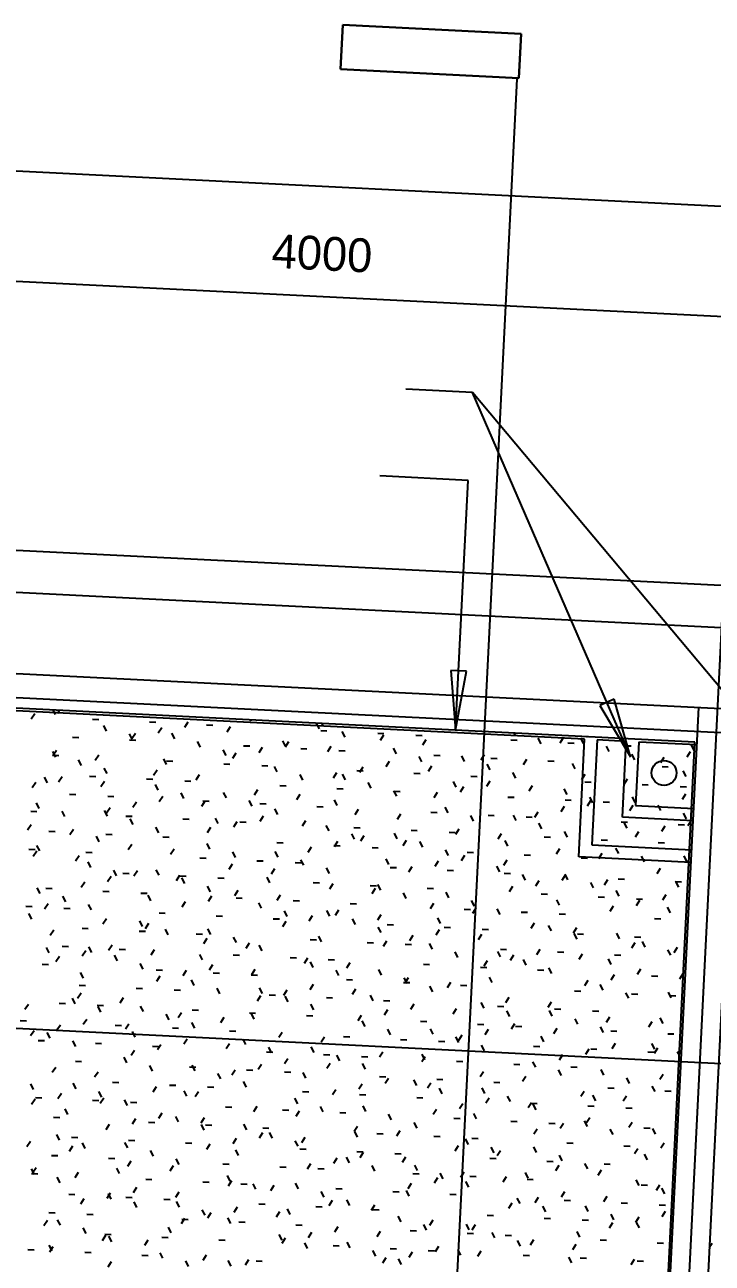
# Model space of a CAD drawing. Extents: x 549999 to 550212, y 1838161 to 1838467.
# Drawn here: x 550127.87 to 550131.17, y 1838357.28 to 1838363.23 of the extents above; entities that cross this region are included whole.
import ezdxf

# ---------------------------------------------------------------- set-up
doc = ezdxf.new("R2010")
doc.units = 0
for name, color, linetype in [('Level 15', 7, 'Continuous'), ('Level 17', 7, 'Continuous'), ('Level 18', 7, 'Continuous'), ('Level 20', 7, 'Continuous'), ('Level 22', 7, 'Continuous'), ('Level 28', 7, 'Continuous'), ('Level 36', 7, 'Continuous'), ('Level 39', 7, 'Continuous'), ('Level 4', 7, 'Continuous'), ('Level 8', 7, 'Continuous')]:
    doc.layers.add(name, color=color, linetype=linetype)

# ---------------------------------------------------------------- blocks, each defined once
blk = doc.blocks.new('FLOO10')
at = {"layer": 'Level 8'}
for p, q in [((1048.51, 1267.1), (-1101.49, 1267.1)), ((-1081.49, 1247.1), (1028.51, 1247.1))]:
    blk.add_line(p, q, dxfattribs=at)
blk = doc.blocks.new('SECTI1')
at = {"layer": 'Level 17'}
for p, q in [((-0.2381, 0), (-0.2381, 0.9525)), ((-0.2381, 0.9525), (0, 0.9525)), ((0, 0.9525), (-0.2381, 0.9525)), ((-0.2381, 0.9525), (-0.2381, 0)), ((0, 0.9525), (0, 0)), ((0, 0), (0, 0.9525)), ((0, 0), (-0.2381, 0)), ((-0.2381, 0), (0, 0))]:
    blk.add_line(p, q, dxfattribs=at)

msp = doc.modelspace()

# ---------------------------------------------------------------- linework, layer by layer
at = {"layer": 'Level 15'}
for p, q in [((550127.9151, 1838359.9162), (550127.8987, 1838359.8909)), ((550128.0141, 1838359.913), (550128.0033, 1838359.9342)), ((550128.0346, 1838359.9326), (550128.0252, 1838359.9181)), ((550128.1925, 1838359.8915), (550128.2226, 1838359.89)), ((550128.955, 1838359.8816), (550128.9524, 1838359.8867)), ((550128.2603, 1838359.8337), (550128.2465, 1838359.8606)), ((550128.4664, 1838359.8778), (550128.4966, 1838359.8763)), ((550128.5248, 1838359.849), (550128.5084, 1838359.8236)), ((550128.6512, 1838359.8762), (550128.6349, 1838359.8508)), ((550128.7404, 1838359.8641), (550128.7706, 1838359.8626)), ((550128.8545, 1838359.8537), (550128.8381, 1838359.8284)), ((550129.2826, 1838359.8439), (550129.2688, 1838359.8708)), ((550129.2884, 1838359.8367), (550129.3185, 1838359.8352)), ((550129.3, 1838359.8694), (550129.2942, 1838359.8603)), ((550129.4057, 1838359.8043), (550129.3919, 1838359.8311)), ((550129.6915, 1838359.848), (550129.6906, 1838359.8498)), ((550130.2235, 1838359.8125), (550130.2178, 1838359.8235)), ((550128.0966, 1838359.8047), (550128.1267, 1838359.8032)), ((550128.3834, 1838359.7941), (550128.3696, 1838359.8209)), ((550128.3706, 1838359.791), (550128.4007, 1838359.7895)), ((550128.3984, 1838359.8218), (550128.382, 1838359.7964)), ((550128.5878, 1838359.7961), (550128.5741, 1838359.823)), ((550128.7109, 1838359.7564), (550128.6972, 1838359.7833)), ((550129.1198, 1838359.7605), (550129.1061, 1838359.7874)), ((550129.1345, 1838359.7817), (550129.1181, 1838359.7563)), ((550129.5624, 1838359.823), (550129.5925, 1838359.8215)), ((550129.5906, 1838359.8136), (550129.5742, 1838359.7883)), ((550129.745, 1838359.8138), (550129.7751, 1838359.8123)), ((550129.7938, 1838359.7912), (550129.7774, 1838359.7659)), ((550130.2016, 1838359.791), (550130.2318, 1838359.7895)), ((550130.3466, 1838359.7728), (550130.3328, 1838359.7996)), ((550130.4531, 1838359.8007), (550130.4368, 1838359.7754)), ((550130.4756, 1838359.7773), (550130.5058, 1838359.7758)), ((550130.551, 1838359.7748), (550130.5373, 1838359.8017)), ((550130.5655, 1838359.8061), (550130.5632, 1838359.8026)), ((550131.083, 1838359.7393), (550131.0693, 1838359.7661)), ((550128.0007, 1838359.7179), (550128.0308, 1838359.7164)), ((550128.0162, 1838359.7086), (550128.0024, 1838359.7354)), ((550128.0191, 1838359.7402), (550128.0027, 1838359.7149)), ((550128.2223, 1838359.7178), (550128.206, 1838359.6924)), ((550128.834, 1838359.7168), (550128.8202, 1838359.7436)), ((550128.8817, 1838359.7273), (550128.8653, 1838359.702)), ((550128.9185, 1838359.7636), (550128.9486, 1838359.7621)), ((550129.0081, 1838359.7545), (550128.9917, 1838359.7291)), ((550129.1925, 1838359.7499), (550129.2226, 1838359.7484)), ((550129.3377, 1838359.7593), (550129.3214, 1838359.7339)), ((550129.3751, 1838359.7408), (550129.4053, 1838359.7393)), ((550129.6518, 1838359.725), (550129.6381, 1838359.7518)), ((550129.7749, 1838359.6853), (550129.7611, 1838359.7121)), ((550129.8318, 1838359.718), (550129.8619, 1838359.7164)), ((550129.9794, 1838359.6873), (550129.9656, 1838359.7142)), ((550130.0739, 1838359.7192), (550130.0575, 1838359.6938)), ((550130.6741, 1838359.7352), (550130.6603, 1838359.762)), ((550130.7496, 1838359.7636), (550130.7797, 1838359.7621)), ((550130.7972, 1838359.6955), (550130.7834, 1838359.7224)), ((550130.9364, 1838359.7063), (550130.92, 1838359.6809)), ((550131.0628, 1838359.7335), (550131.0465, 1838359.7081)), ((550128.1393, 1838359.6689), (550128.1255, 1838359.6958)), ((550128.2623, 1838359.6293), (550128.2486, 1838359.6561)), ((550128.5024, 1838359.6457), (550128.486, 1838359.6204)), ((550128.5482, 1838359.673), (550128.5344, 1838359.6999)), ((550128.5486, 1838359.6905), (550128.5788, 1838359.689)), ((550128.8226, 1838359.6768), (550128.8528, 1838359.6753)), ((550129.0053, 1838359.6677), (550129.0354, 1838359.6662)), ((550129.0802, 1838359.6374), (550129.0664, 1838359.6643)), ((550129.4914, 1838359.66), (550129.475, 1838359.6347)), ((550129.6178, 1838359.6872), (550129.6014, 1838359.6619)), ((550129.821, 1838359.6648), (550129.8046, 1838359.6394)), ((550130.1024, 1838359.6477), (550130.0887, 1838359.6745)), ((550130.1057, 1838359.7043), (550130.1359, 1838359.7027)), ((550130.2771, 1838359.6967), (550130.2607, 1838359.6714)), ((550130.3797, 1838359.6906), (550130.4099, 1838359.6891)), ((550130.5114, 1838359.6518), (550130.4976, 1838359.6786)), ((550130.9277, 1838359.6632), (550130.9578, 1838359.6617)), ((550127.9199, 1838359.5866), (550127.9035, 1838359.5612)), ((550127.9765, 1838359.5855), (550127.9628, 1838359.6124)), ((550128.0463, 1838359.6138), (550128.0299, 1838359.5884)), ((550128.1788, 1838359.6175), (550128.2089, 1838359.616)), ((550128.2495, 1838359.5913), (550128.2332, 1838359.566)), ((550128.4527, 1838359.6038), (550128.4829, 1838359.6023)), ((550128.6354, 1838359.5947), (550128.6655, 1838359.5931)), ((550128.7056, 1838359.6233), (550128.6892, 1838359.598)), ((550129.2032, 1838359.5978), (550129.1895, 1838359.6246)), ((550129.3649, 1838359.6328), (550129.3486, 1838359.6075)), ((550129.4077, 1838359.5998), (550129.3939, 1838359.6267)), ((550129.4619, 1838359.6449), (550129.492, 1838359.6434)), ((550129.5308, 1838359.5602), (550129.517, 1838359.587)), ((550129.7359, 1838359.6312), (550129.766, 1838359.6297)), ((550129.9397, 1838359.5642), (550129.9259, 1838359.5911)), ((550130.0099, 1838359.6175), (550130.04, 1838359.616)), ((550130.1011, 1838359.5927), (550130.0847, 1838359.5674)), ((550130.2255, 1838359.608), (550130.2118, 1838359.6349)), ((550130.5571, 1838359.6247), (550130.5408, 1838359.5994)), ((550130.5578, 1838359.5901), (550130.5879, 1838359.5886)), ((550130.7604, 1838359.6023), (550130.744, 1838359.5769)), ((550131.0434, 1838359.6162), (550131.0296, 1838359.643)), ((550128.0829, 1838359.5307), (550128.113, 1838359.5292)), ((550128.5085, 1838359.5499), (550128.4947, 1838359.5768)), ((550128.6316, 1838359.5103), (550128.6178, 1838359.5371)), ((550128.836, 1838359.5123), (550128.8223, 1838359.5392)), ((550128.9857, 1838359.5513), (550128.9693, 1838359.5259)), ((550129.092, 1838359.5718), (550129.1222, 1838359.5703)), ((550129.1889, 1838359.5288), (550129.1725, 1838359.5035)), ((550129.366, 1838359.5581), (550129.3961, 1838359.5566)), ((550129.64, 1838359.5444), (550129.6701, 1838359.5429)), ((550129.6539, 1838359.5205), (550129.6401, 1838359.5473)), ((550129.8482, 1838359.5384), (550129.8318, 1838359.513)), ((550129.9746, 1838359.5656), (550129.9583, 1838359.5402)), ((550130.3043, 1838359.5703), (550130.2879, 1838359.545)), ((550130.4717, 1838359.5287), (550130.4579, 1838359.5555)), ((550130.8318, 1838359.5764), (550130.8619, 1838359.5749)), ((550131.0144, 1838359.5673), (550131.0446, 1838359.5658)), ((550131.0404, 1838359.5302), (550131.024, 1838359.5049)), ((550127.9368, 1838359.4624), (550127.9231, 1838359.4893)), ((550128.2655, 1838359.5216), (550128.2957, 1838359.5201)), ((550128.4031, 1838359.4921), (550128.3868, 1838359.4668)), ((550128.5296, 1838359.5193), (550128.5132, 1838359.494)), ((550128.7328, 1838359.4969), (550128.7164, 1838359.4715)), ((550128.7222, 1838359.4988), (550128.7523, 1838359.4973)), ((550128.9591, 1838359.4727), (550128.9454, 1838359.4995)), ((550128.9961, 1838359.4851), (550129.0263, 1838359.4836)), ((550129.2701, 1838359.4714), (550129.3003, 1838359.4699)), ((550129.368, 1838359.4767), (550129.3543, 1838359.5036)), ((550129.9, 1838359.4412), (550129.8863, 1838359.468)), ((550130.1879, 1838359.517), (550130.2181, 1838359.5155)), ((550130.4579, 1838359.4711), (550130.4415, 1838359.4457)), ((550130.4619, 1838359.5033), (550130.4921, 1838359.5018)), ((550130.5843, 1838359.4983), (550130.568, 1838359.4729)), ((550130.5948, 1838359.489), (550130.581, 1838359.5159)), ((550130.6446, 1838359.4942), (550130.6747, 1838359.4927)), ((550130.7876, 1838359.4758), (550130.7712, 1838359.4505)), ((550130.7992, 1838359.4911), (550130.7855, 1838359.5179)), ((550130.9223, 1838359.4514), (550130.9085, 1838359.4782)), ((550127.8957, 1838359.4485), (550127.9258, 1838359.447)), ((550128.0599, 1838359.4228), (550128.0462, 1838359.4496)), ((550128.2644, 1838359.4248), (550128.2506, 1838359.4517)), ((550128.2767, 1838359.4649), (550128.2604, 1838359.4396)), ((550128.3523, 1838359.4257), (550128.3824, 1838359.4242)), ((550128.3875, 1838359.3851), (550128.3737, 1838359.412)), ((550128.6263, 1838359.412), (550128.6564, 1838359.4105)), ((550128.7964, 1838359.3892), (550128.7826, 1838359.4161)), ((550129.0128, 1838359.4248), (550128.9965, 1838359.3995)), ((550129.0822, 1838359.433), (550129.0684, 1838359.4598)), ((550129.4689, 1838359.4568), (550129.4526, 1838359.4314)), ((550129.6722, 1838359.4344), (550129.6558, 1838359.409)), ((550129.8181, 1838359.444), (550129.8482, 1838359.4425)), ((550130.0231, 1838359.4015), (550130.0094, 1838359.4284)), ((550130.092, 1838359.4303), (550130.1222, 1838359.4288)), ((550130.2276, 1838359.4035), (550130.2138, 1838359.4304)), ((550130.2747, 1838359.4211), (550130.3048, 1838359.4196)), ((550130.3315, 1838359.4439), (550130.3151, 1838359.4185)), ((550131.0454, 1838359.4117), (550131.0316, 1838359.4386)), ((550127.8975, 1838359.3833), (550127.8811, 1838359.358)), ((550127.9824, 1838359.3526), (550128.0126, 1838359.3511)), ((550128.1007, 1838359.3609), (550128.0843, 1838359.3356)), ((550128.5106, 1838359.3455), (550128.4968, 1838359.3723)), ((550128.76, 1838359.3705), (550128.7436, 1838359.3451)), ((550128.8864, 1838359.3976), (550128.87, 1838359.3723)), ((550128.9002, 1838359.3983), (550128.9304, 1838359.3968)), ((550129.2161, 1838359.4024), (550129.1997, 1838359.3771)), ((550129.3284, 1838359.3537), (550129.3146, 1838359.3805)), ((550129.4482, 1838359.3709), (550129.4783, 1838359.3694)), ((550129.7222, 1838359.3572), (550129.7523, 1838359.3557)), ((550129.9048, 1838359.3481), (550129.935, 1838359.3466)), ((550129.9522, 1838359.3623), (550129.9358, 1838359.337)), ((550130.3507, 1838359.3639), (550130.3369, 1838359.3907)), ((550130.4737, 1838359.3242), (550130.46, 1838359.3511)), ((550130.7313, 1838359.3983), (550130.7615, 1838359.3968)), ((550130.7596, 1838359.368), (550130.7458, 1838359.3948)), ((550130.8147, 1838359.3494), (550130.7984, 1838359.3241)), ((550130.9412, 1838359.3766), (550130.9248, 1838359.3513)), ((550131.0053, 1838359.3846), (550131.0354, 1838359.3831)), ((550131.0672, 1838359.4033), (550131.0512, 1838359.3785)), ((550128.2247, 1838359.3017), (550128.211, 1838359.3286)), ((550128.2564, 1838359.3389), (550128.2865, 1838359.3374)), ((550128.3807, 1838359.2889), (550128.3644, 1838359.2635)), ((550128.5304, 1838359.3252), (550128.5605, 1838359.3237)), ((550128.7567, 1838359.2662), (550128.743, 1838359.293)), ((550129.0783, 1838359.2978), (550129.1085, 1838359.2963)), ((550129.3697, 1838359.3032), (550129.3533, 1838359.2778)), ((550129.4515, 1838359.314), (550129.4377, 1838359.3408)), ((550129.4961, 1838359.3304), (550129.4797, 1838359.305)), ((550129.6559, 1838359.316), (550129.6422, 1838359.3429)), ((550129.6994, 1838359.3079), (550129.683, 1838359.2826)), ((550129.779, 1838359.2764), (550129.7652, 1838359.3032)), ((550130.1554, 1838359.3399), (550130.1391, 1838359.3145)), ((550130.1879, 1838359.2805), (550130.1741, 1838359.3073)), ((550130.3615, 1838359.3253), (550130.3916, 1838359.3237)), ((550130.6354, 1838359.3116), (550130.6656, 1838359.3101)), ((550130.9094, 1838359.2979), (550130.9396, 1838359.2964)), ((550127.8865, 1838359.2659), (550127.9167, 1838359.2644)), ((550127.9246, 1838359.2569), (550127.9083, 1838359.2316)), ((550127.9389, 1838359.258), (550127.9251, 1838359.2848)), ((550128.1279, 1838359.2345), (550128.1115, 1838359.2092)), ((550128.1605, 1838359.2522), (550128.1906, 1838359.2507)), ((550128.584, 1838359.2665), (550128.5676, 1838359.2411)), ((550128.8798, 1838359.2265), (550128.866, 1838359.2533)), ((550129.0843, 1838359.2285), (550129.0705, 1838359.2554)), ((550129.2433, 1838359.276), (550129.2269, 1838359.2506)), ((550129.3523, 1838359.2842), (550129.3824, 1838359.2826)), ((550129.535, 1838359.275), (550129.5651, 1838359.2735)), ((550129.9021, 1838359.2367), (550129.8883, 1838359.2636)), ((550129.9794, 1838359.2359), (550129.963, 1838359.2105)), ((550129.9916, 1838359.2522), (550130.0217, 1838359.2507)), ((550130.2656, 1838359.2385), (550130.2957, 1838359.237)), ((550130.4355, 1838359.2679), (550130.4191, 1838359.2425)), ((550130.6387, 1838359.2454), (550130.6223, 1838359.2201)), ((550130.7199, 1838359.2449), (550130.7061, 1838359.2717)), ((550130.843, 1838359.2052), (550130.8292, 1838359.2321)), ((550131.0474, 1838359.2073), (550131.0337, 1838359.2341)), ((550128.1851, 1838359.1786), (550128.1713, 1838359.2055)), ((550128.7085, 1838359.2248), (550128.7386, 1838359.2233)), ((550128.864, 1838359.1944), (550128.8476, 1838359.1691)), ((550128.9824, 1838359.2111), (550129.0126, 1838359.2096)), ((550129.0672, 1838359.172), (550129.0509, 1838359.1466)), ((550129.1651, 1838359.202), (550129.1952, 1838359.2004)), ((550129.2073, 1838359.1889), (550129.1936, 1838359.2157)), ((550129.3304, 1838359.1492), (550129.3167, 1838359.1761)), ((550129.6162, 1838359.193), (550129.6025, 1838359.2198)), ((550129.6217, 1838359.1791), (550129.6519, 1838359.1776)), ((550129.7265, 1838359.1815), (550129.7102, 1838359.1562)), ((550129.853, 1838359.2087), (550129.8366, 1838359.1834)), ((550130.1482, 1838359.1574), (550130.1345, 1838359.1842)), ((550130.1826, 1838359.2135), (550130.1663, 1838359.1881)), ((550130.5395, 1838359.2248), (550130.5697, 1838359.2233)), ((550130.9187, 1838359.1734), (550130.9024, 1838359.148)), ((550128.2815, 1838359.1353), (550128.2651, 1838359.1099)), ((550128.3081, 1838359.139), (550128.2944, 1838359.1658)), ((550128.3386, 1838359.1517), (550128.3687, 1838359.1502)), ((550128.4079, 1838359.1625), (550128.3915, 1838359.1371)), ((550128.5126, 1838359.141), (550128.4988, 1838359.1679)), ((550128.6111, 1838359.14), (550128.5948, 1838359.1147)), ((550128.6126, 1838359.138), (550128.6427, 1838359.1365)), ((550128.6357, 1838359.1014), (550128.6219, 1838359.1282)), ((550128.7952, 1838359.1289), (550128.8254, 1838359.1274)), ((550129.0446, 1838359.1054), (550129.0308, 1838359.1323)), ((550129.8957, 1838359.1654), (550129.9258, 1838359.1639)), ((550130.1697, 1838359.1517), (550130.1998, 1838359.1502)), ((550130.2713, 1838359.1177), (550130.2576, 1838359.1446)), ((550130.3362, 1838359.1142), (550130.3199, 1838359.0889)), ((550130.4627, 1838359.1414), (550130.4463, 1838359.1161)), ((550130.4758, 1838359.1198), (550130.462, 1838359.1466)), ((550130.6659, 1838359.119), (550130.6495, 1838359.0937)), ((550130.7176, 1838359.1243), (550130.7478, 1838359.1228)), ((550130.9916, 1838359.1106), (550131.0217, 1838359.1091)), ((550131.0078, 1838359.0842), (550130.994, 1838359.111)), ((550127.9409, 1838359.0535), (550127.9272, 1838359.0804)), ((550127.9687, 1838359.0787), (550127.9989, 1838359.0772)), ((550128.1551, 1838359.1081), (550128.1387, 1838359.0827)), ((550128.2427, 1838359.065), (550128.2728, 1838359.0635)), ((550128.4254, 1838359.0558), (550128.4555, 1838359.0543)), ((550128.7588, 1838359.0617), (550128.745, 1838359.0885)), ((550128.8912, 1838359.068), (550128.8748, 1838359.0426)), ((550129.2519, 1838359.1061), (550129.282, 1838359.1046)), ((550129.3473, 1838359.0999), (550129.3309, 1838359.0746)), ((550129.5258, 1838359.0924), (550129.556, 1838359.0909)), ((550129.5505, 1838359.0775), (550129.5341, 1838359.0522)), ((550129.5766, 1838359.0699), (550129.5628, 1838359.0967)), ((550129.6997, 1838359.0302), (550129.6859, 1838359.0571)), ((550129.7998, 1838359.0787), (550129.8299, 1838359.0772)), ((550129.9041, 1838359.0323), (550129.8904, 1838359.0591)), ((550130.2098, 1838359.087), (550130.1934, 1838359.0617)), ((550130.3478, 1838359.0513), (550130.3779, 1838359.0498)), ((550130.5989, 1838359.0801), (550130.5851, 1838359.107)), ((550130.7219, 1838359.0404), (550130.7082, 1838359.0673)), ((550127.8728, 1838358.9919), (550127.903, 1838358.9904)), ((550127.979, 1838359.0041), (550127.9626, 1838358.9787)), ((550128.064, 1838359.0139), (550128.0503, 1838359.0407)), ((550128.1871, 1838358.9742), (550128.1733, 1838359.001)), ((550128.4729, 1838359.0179), (550128.4592, 1838359.0448)), ((550128.6383, 1838359.0136), (550128.622, 1838358.9883)), ((550128.7648, 1838359.0408), (550128.7484, 1838359.0154)), ((550128.882, 1838359.033), (550128.9121, 1838359.0315)), ((550129.0049, 1838358.9824), (550128.9912, 1838359.0092)), ((550129.0944, 1838359.0456), (550129.078, 1838359.0202)), ((550129.156, 1838359.0193), (550129.1861, 1838359.0178)), ((550129.4299, 1838359.0056), (550129.4601, 1838359.0041)), ((550129.8305, 1838359.0055), (550129.8142, 1838358.9801)), ((550130.0272, 1838358.9926), (550130.0134, 1838359.0194)), ((550130.4361, 1838358.9967), (550130.4224, 1838359.0235)), ((550130.6217, 1838359.0376), (550130.6519, 1838359.0361)), ((550130.6931, 1838358.9926), (550130.6767, 1838358.9672)), ((550130.8195, 1838359.0198), (550130.8031, 1838358.9944)), ((550130.8044, 1838359.0284), (550130.8345, 1838359.0269)), ((550130.9459, 1838359.047), (550130.9296, 1838359.0216)), ((550127.9013, 1838358.9304), (550127.8875, 1838358.9573)), ((550128.0555, 1838358.9828), (550128.0856, 1838358.9813)), ((550128.2591, 1838358.932), (550128.2427, 1838358.9067)), ((550128.5121, 1838358.9599), (550128.5423, 1838358.9584)), ((550128.7861, 1838358.9462), (550128.8162, 1838358.9447)), ((550129.0601, 1838358.9325), (550129.0902, 1838358.931)), ((550129.128, 1838358.9427), (550129.1142, 1838358.9696)), ((550129.248, 1838358.9463), (550129.2317, 1838358.921)), ((550129.3325, 1838358.9447), (550129.3187, 1838358.9716)), ((550129.3745, 1838358.9735), (550129.3581, 1838358.9482)), ((550129.4555, 1838358.9051), (550129.4418, 1838358.9319)), ((550129.5777, 1838358.9511), (550129.5613, 1838358.9257)), ((550129.8645, 1838358.9092), (550129.8507, 1838358.936)), ((550129.9779, 1838358.9782), (550130.008, 1838358.9767)), ((550130.0338, 1838358.983), (550130.0174, 1838358.9577)), ((550130.1503, 1838358.9529), (550130.1365, 1838358.9798)), ((550130.2519, 1838358.9645), (550130.282, 1838358.963)), ((550130.4345, 1838358.9554), (550130.4647, 1838358.9539)), ((550130.8912, 1838358.9326), (550130.9213, 1838358.9311)), ((550130.9681, 1838358.9611), (550130.9543, 1838358.988)), ((550128.0062, 1838358.8777), (550127.9898, 1838358.8523)), ((550128.1422, 1838358.8869), (550128.1724, 1838358.8854)), ((550128.4162, 1838358.8732), (550128.4464, 1838358.8717)), ((550128.4333, 1838358.8949), (550128.4195, 1838358.9217)), ((550128.4623, 1838358.9096), (550128.4459, 1838358.8843)), ((550128.5564, 1838358.8552), (550128.5426, 1838358.882)), ((550128.7608, 1838358.8572), (550128.747, 1838358.8841)), ((550129.1216, 1838358.9191), (550129.1052, 1838358.8938)), ((550129.5786, 1838358.8654), (550129.5649, 1838358.8923)), ((550129.608, 1838358.9051), (550129.6382, 1838358.9036)), ((550129.8577, 1838358.879), (550129.8414, 1838358.8537)), ((550129.882, 1838358.8915), (550129.9121, 1838358.8899)), ((550130.0647, 1838358.8823), (550130.0948, 1838358.8808)), ((550130.3138, 1838358.911), (550130.2974, 1838358.8857)), ((550130.3965, 1838358.8736), (550130.3827, 1838358.9005)), ((550130.517, 1838358.8886), (550130.5007, 1838358.8632)), ((550128.6902, 1838358.8595), (550128.7203, 1838358.858)), ((550128.7423, 1838358.8376), (550128.726, 1838358.8122)), ((550128.8839, 1838358.8176), (550128.8701, 1838358.8444)), ((550128.9456, 1838358.8151), (550128.9292, 1838358.7898)), ((550129.2382, 1838358.8321), (550129.2683, 1838358.8306)), ((550129.2928, 1838358.8217), (550129.279, 1838358.8485)), ((550129.5121, 1838358.8184), (550129.5423, 1838358.8169)), ((550129.6049, 1838358.8247), (550129.5885, 1838358.7993)), ((550129.7313, 1838358.8519), (550129.7149, 1838358.8265)), ((550129.8248, 1838358.7861), (550129.811, 1838358.8129)), ((550130.061, 1838358.8566), (550130.0446, 1838358.8313)), ((550130.5195, 1838358.8339), (550130.5058, 1838358.8608)), ((550130.5213, 1838358.8595), (550130.5514, 1838358.858)), ((550130.724, 1838358.836), (550130.7102, 1838358.8628)), ((550130.7971, 1838358.8165), (550130.7807, 1838358.7912)), ((550130.7953, 1838358.8458), (550130.8254, 1838358.8443)), ((550130.8471, 1838358.7963), (550130.8333, 1838358.8232)), ((550127.9847, 1838358.7677), (550127.9709, 1838358.7945)), ((550128.0464, 1838358.8001), (550128.0765, 1838358.7986)), ((550128.1598, 1838358.7784), (550128.1435, 1838358.7531)), ((550128.1891, 1838358.7697), (550128.1754, 1838358.7966)), ((550128.2863, 1838358.8056), (550128.2699, 1838358.7803)), ((550128.3122, 1838358.7301), (550128.2985, 1838358.7569)), ((550128.3203, 1838358.7864), (550128.3505, 1838358.7849)), ((550128.4895, 1838358.7832), (550128.4731, 1838358.7578)), ((550128.7211, 1838358.7342), (550128.7074, 1838358.761)), ((550128.8683, 1838358.759), (550128.8984, 1838358.7575)), ((550129.007, 1838358.7779), (550128.9932, 1838358.8048)), ((550129.6948, 1838358.8093), (550129.7249, 1838358.8078)), ((550129.9479, 1838358.7464), (550129.9341, 1838358.7733)), ((550130.1523, 1838358.7485), (550130.1386, 1838358.7753)), ((550130.1514, 1838358.7864), (550130.1816, 1838358.7849)), ((550130.2146, 1838358.7574), (550130.1982, 1838358.732)), ((550130.341, 1838358.7846), (550130.3246, 1838358.7592)), ((550130.4254, 1838358.7727), (550130.4555, 1838358.7712)), ((550130.5442, 1838358.7622), (550130.5279, 1838358.7368)), ((550130.6994, 1838358.759), (550130.7295, 1838358.7575)), ((550130.9702, 1838358.7566), (550130.9564, 1838358.7835)), ((550131.0003, 1838358.7941), (550130.9839, 1838358.7688)), ((550127.9505, 1838358.7134), (550127.9806, 1838358.7118)), ((550128.0334, 1838358.7512), (550128.017, 1838358.7259)), ((550128.4353, 1838358.6904), (550128.4215, 1838358.7173)), ((550128.7695, 1838358.7111), (550128.7532, 1838358.6858)), ((550129.1423, 1838358.7453), (550129.1724, 1838358.7438)), ((550129.2256, 1838358.7431), (550129.2092, 1838358.7177)), ((550129.2531, 1838358.6986), (550129.2394, 1838358.7254)), ((550129.3249, 1838358.7362), (550129.3551, 1838358.7347)), ((550129.4288, 1838358.7207), (550129.4125, 1838358.6953)), ((550129.7815, 1838358.7134), (550129.8117, 1838358.7119)), ((550130.0555, 1838358.6997), (550130.0857, 1838358.6982)), ((550130.0882, 1838358.7302), (550130.0718, 1838358.7049)), ((550130.2754, 1838358.7088), (550130.2617, 1838358.7357)), ((550130.3985, 1838358.6691), (550130.3847, 1838358.696)), ((550130.6843, 1838358.7129), (550130.6706, 1838358.7397)), ((550128.1495, 1838358.6467), (550128.1357, 1838358.6735)), ((550128.4984, 1838358.686), (550128.5286, 1838358.6845)), ((550128.5167, 1838358.6568), (550128.5003, 1838358.6314)), ((550128.6431, 1838358.6839), (550128.6267, 1838358.6586)), ((550128.6815, 1838358.6111), (550128.6677, 1838358.6379)), ((550128.7724, 1838358.6723), (550128.8025, 1838358.6708)), ((550128.955, 1838358.6631), (550128.9852, 1838358.6616)), ((550128.9728, 1838358.6887), (550128.9564, 1838358.6634)), ((550129.3762, 1838358.6589), (550129.3625, 1838358.6858)), ((550129.4117, 1838358.6403), (550129.4418, 1838358.6388)), ((550129.5807, 1838358.661), (550129.5669, 1838358.6878)), ((550129.7038, 1838358.6213), (550129.69, 1838358.6482)), ((550129.7089, 1838358.6486), (550129.6925, 1838358.6233)), ((550130.1127, 1838358.6254), (550130.0989, 1838358.6522)), ((550130.3295, 1838358.686), (550130.3596, 1838358.6845)), ((550130.5714, 1838358.6357), (550130.5551, 1838358.6104)), ((550130.6979, 1838358.6629), (550130.6815, 1838358.6376)), ((550130.8243, 1838358.6901), (550130.8079, 1838358.6648)), ((550130.8775, 1838358.6586), (550130.9076, 1838358.6571)), ((550131.0275, 1838358.6677), (550131.0111, 1838358.6423)), ((550128.1374, 1838358.5752), (550128.121, 1838358.5498)), ((550128.1285, 1838358.6129), (550128.1587, 1838358.6114)), ((550128.4025, 1838358.5992), (550128.4327, 1838358.5977)), ((550128.5852, 1838358.5901), (550128.6153, 1838358.5886)), ((550128.8046, 1838358.5714), (550128.7908, 1838358.5983)), ((550129.009, 1838358.5735), (550128.9953, 1838358.6003)), ((550129.1264, 1838358.5895), (550129.11, 1838358.5641)), ((550129.2528, 1838358.6167), (550129.2364, 1838358.5913)), ((550129.456, 1838358.5942), (550129.4397, 1838358.5689)), ((550129.6857, 1838358.6266), (550129.7158, 1838358.6251)), ((550129.8268, 1838358.5816), (550129.8131, 1838358.6085)), ((550129.9121, 1838358.6262), (550129.8957, 1838358.6009)), ((550129.9596, 1838358.6129), (550129.9898, 1838358.6114)), ((550130.5076, 1838358.5855), (550130.5377, 1838358.584)), ((550130.6447, 1838358.5898), (550130.6309, 1838358.6167)), ((550130.7677, 1838358.5501), (550130.754, 1838358.577)), ((550130.9722, 1838358.5522), (550130.9584, 1838358.579)), ((550127.8846, 1838358.5208), (550127.8682, 1838358.4955)), ((550128.0327, 1838358.5261), (550128.0628, 1838358.5246)), ((550128.1098, 1838358.5236), (550128.0961, 1838358.5504)), ((550128.2153, 1838358.517), (550128.2454, 1838358.5155)), ((550128.3406, 1838358.5528), (550128.3243, 1838358.5274)), ((550129, 1838358.5623), (550128.9836, 1838358.5369)), ((550129.0418, 1838358.5672), (550129.0719, 1838358.5657)), ((550129.1321, 1838358.5338), (550129.1183, 1838358.5606)), ((550129.2552, 1838358.4941), (550129.2414, 1838358.521)), ((550129.3158, 1838358.5535), (550129.3459, 1838358.552)), ((550129.541, 1838358.5379), (550129.5272, 1838358.5647)), ((550129.5898, 1838358.5398), (550129.6199, 1838358.5383)), ((550129.7361, 1838358.5222), (550129.7197, 1838358.4969)), ((550130.073, 1838358.5023), (550130.0592, 1838358.5292)), ((550130.1922, 1838358.5542), (550130.1758, 1838358.5288)), ((550130.3954, 1838358.5317), (550130.379, 1838358.5064)), ((550130.7816, 1838358.5718), (550130.8117, 1838358.5703)), ((550130.9642, 1838358.5627), (550130.9944, 1838358.5612)), ((550128.2329, 1838358.4839), (550128.2191, 1838358.5108)), ((550128.4374, 1838358.4859), (550128.4236, 1838358.5128)), ((550128.5604, 1838358.4463), (550128.5467, 1838358.4731)), ((550128.6207, 1838358.4807), (550128.6043, 1838358.4554)), ((550128.6719, 1838358.4942), (550128.7021, 1838358.4927)), ((550128.8239, 1838358.4583), (550128.8075, 1838358.4329)), ((550128.9459, 1838358.4805), (550128.9761, 1838358.479)), ((550128.9694, 1838358.4504), (550128.9556, 1838358.4772)), ((550129.2199, 1838358.4668), (550129.25, 1838358.4653)), ((550129.4832, 1838358.4678), (550129.4668, 1838358.4425)), ((550129.6096, 1838358.495), (550129.5933, 1838358.4697)), ((550129.9393, 1838358.4998), (550129.9229, 1838358.4744)), ((550130.1377, 1838358.5125), (550130.1679, 1838358.5109)), ((550130.1961, 1838358.4626), (550130.1823, 1838358.4895)), ((550130.4005, 1838358.4647), (550130.3868, 1838358.4915)), ((550130.4117, 1838358.4988), (550130.4418, 1838358.4972)), ((550130.5943, 1838358.4896), (550130.6245, 1838358.4881)), ((550130.6754, 1838358.4597), (550130.6591, 1838358.4343)), ((550130.9325, 1838358.4291), (550130.9188, 1838358.456)), ((550127.8454, 1838358.4439), (550127.8756, 1838358.4424)), ((550128.0382, 1838358.4216), (550128.0218, 1838358.3962)), ((550128.1646, 1838358.4488), (550128.1482, 1838358.4234)), ((550128.3021, 1838358.4211), (550128.3322, 1838358.4196)), ((550128.3678, 1838358.4263), (550128.3515, 1838358.401)), ((550128.576, 1838358.4074), (550128.6062, 1838358.4059)), ((550128.6835, 1838358.4066), (550128.6698, 1838358.4335)), ((550129.5013, 1838358.4148), (550129.4876, 1838358.4417)), ((550129.6244, 1838358.3751), (550129.6107, 1838358.402)), ((550129.7678, 1838358.4394), (550129.798, 1838358.4379)), ((550129.8289, 1838358.3772), (550129.8151, 1838358.404)), ((550130.0418, 1838358.4257), (550130.072, 1838358.4242)), ((550130.0929, 1838358.4005), (550130.0765, 1838358.3752)), ((550130.2193, 1838358.4277), (550130.203, 1838358.4024)), ((550130.2245, 1838358.4166), (550130.2546, 1838358.4151)), ((550130.4226, 1838358.4053), (550130.4062, 1838358.38)), ((550130.5236, 1838358.425), (550130.5099, 1838358.4519)), ((550130.6467, 1838358.3854), (550130.6329, 1838358.4122)), ((550130.8787, 1838358.4373), (550130.8623, 1838358.4119)), ((550127.9117, 1838358.3944), (550127.8954, 1838358.369)), ((550127.9322, 1838358.348), (550127.9623, 1838358.3465)), ((550127.9888, 1838358.3588), (550127.975, 1838358.3856)), ((550128.1119, 1838358.3191), (550128.0981, 1838358.346)), ((550128.3977, 1838358.3629), (550128.3839, 1838358.3897)), ((550128.6479, 1838358.3543), (550128.6315, 1838358.3289)), ((550128.85, 1838358.3937), (550128.8802, 1838358.3922)), ((550128.9297, 1838358.3273), (550128.9159, 1838358.3541)), ((550129.1039, 1838358.3862), (550129.0876, 1838358.3609)), ((550129.3072, 1838358.3638), (550129.2908, 1838358.3385)), ((550129.398, 1838358.3663), (550129.4281, 1838358.3648)), ((550129.672, 1838358.3526), (550129.7021, 1838358.3511)), ((550129.8546, 1838358.3435), (550129.8847, 1838358.342)), ((550129.952, 1838358.3375), (550129.9382, 1838358.3644)), ((550129.9665, 1838358.3733), (550129.9501, 1838358.348)), ((550130.3609, 1838358.3416), (550130.3471, 1838358.3685)), ((550130.6811, 1838358.3937), (550130.7112, 1838358.3922)), ((550130.9551, 1838358.38), (550130.9852, 1838358.3785)), ((550128.2062, 1838358.3344), (550128.2363, 1838358.3328)), ((550128.395, 1838358.2999), (550128.3786, 1838358.2746)), ((550128.4802, 1838358.3207), (550128.5103, 1838358.3191)), ((550128.5214, 1838358.3271), (550128.5051, 1838358.3018)), ((550128.8511, 1838358.3319), (550128.8347, 1838358.3065)), ((550129.0281, 1838358.2933), (550129.0582, 1838358.2918)), ((550129.0528, 1838358.2876), (550129.039, 1838358.3145)), ((550129.2572, 1838358.2897), (550129.2435, 1838358.3165)), ((550129.3021, 1838358.2796), (550129.3322, 1838358.2781)), ((550129.3803, 1838358.25), (550129.3665, 1838358.2769)), ((550129.5872, 1838358.2918), (550129.5708, 1838358.2664)), ((550129.7892, 1838358.2541), (550129.7755, 1838358.2809)), ((550130.075, 1838358.2978), (550130.0613, 1838358.3247)), ((550130.3112, 1838358.3207), (550130.3414, 1838358.3192)), ((550130.4498, 1838358.2789), (550130.4334, 1838358.2535)), ((550130.5762, 1838358.3061), (550130.5598, 1838358.2807)), ((550130.5852, 1838358.307), (550130.6154, 1838358.3055)), ((550130.7026, 1838358.3333), (550130.6862, 1838358.3079)), ((550130.8592, 1838358.2933), (550130.8893, 1838358.2918)), ((550130.8929, 1838358.306), (550130.8791, 1838358.3329)), ((550130.9059, 1838358.3108), (550130.8895, 1838358.2855)), ((550131.0109, 1838358.2762), (550131.0022, 1838358.2932)), ((550128.0157, 1838358.2183), (550127.9994, 1838358.193)), ((550128.1103, 1838358.2476), (550128.1404, 1838358.2461)), ((550128.358, 1838358.2398), (550128.3443, 1838358.2666)), ((550128.4811, 1838358.2001), (550128.4673, 1838358.227)), ((550128.6582, 1838358.2202), (550128.6884, 1838358.2187)), ((550128.6856, 1838358.2022), (550128.6718, 1838358.229)), ((550129.0047, 1838358.2326), (550128.9883, 1838358.2073)), ((550129.1311, 1838358.2598), (550129.1148, 1838358.2345)), ((550129.3344, 1838358.2374), (550129.318, 1838358.212)), ((550129.4847, 1838358.2704), (550129.5149, 1838358.2689)), ((550129.5034, 1838358.2103), (550129.4896, 1838358.2372)), ((550129.7905, 1838358.2694), (550129.7741, 1838358.244)), ((550129.9414, 1838358.2476), (550129.9715, 1838358.2461)), ((550130.2153, 1838358.2339), (550130.2455, 1838358.2324)), ((550130.3212, 1838358.2185), (550130.3074, 1838358.2454)), ((550130.4893, 1838358.2202), (550130.5195, 1838358.2187)), ((550128.219, 1838358.1959), (550128.2026, 1838358.1706)), ((550128.8086, 1838358.1625), (550128.7949, 1838358.1894)), ((550128.8783, 1838358.2054), (550128.8619, 1838358.1801)), ((550128.9322, 1838358.2065), (550128.9624, 1838358.205)), ((550129.1149, 1838358.1974), (550129.145, 1838358.1959)), ((550129.2176, 1838358.1666), (550129.2038, 1838358.1934)), ((550129.5715, 1838358.1745), (550129.6016, 1838358.173)), ((550129.6144, 1838358.1654), (550129.598, 1838358.14)), ((550129.7496, 1838358.131), (550129.7358, 1838358.1579)), ((550129.8455, 1838358.1608), (550129.8756, 1838358.1593)), ((550130.0705, 1838358.1973), (550130.0541, 1838358.172)), ((550130.2737, 1838358.1749), (550130.2574, 1838358.1495)), ((550130.4443, 1838358.1789), (550130.4305, 1838358.2057)), ((550130.6488, 1838358.1809), (550130.635, 1838358.2078)), ((550130.7718, 1838358.1412), (550130.7581, 1838358.1681)), ((550130.933, 1838358.1844), (550130.9167, 1838358.1591)), ((550127.9095, 1838358.1126), (550127.8957, 1838358.1395)), ((550128.1139, 1838358.1147), (550128.1001, 1838358.1415)), ((550128.237, 1838358.075), (550128.2232, 1838358.1018)), ((550128.2884, 1838358.1471), (550128.3185, 1838358.1456)), ((550128.499, 1838358.1239), (550128.4826, 1838358.0985)), ((550128.5623, 1838358.1334), (550128.5925, 1838358.1319)), ((550128.6459, 1838358.0791), (550128.6321, 1838358.1059)), ((550128.7022, 1838358.1014), (550128.6859, 1838358.0761)), ((550128.745, 1838358.1243), (550128.7751, 1838358.1228)), ((550128.9317, 1838358.1228), (550128.918, 1838358.1497)), ((550129.2016, 1838358.1015), (550129.2318, 1838358.1)), ((550129.3616, 1838358.111), (550129.3452, 1838358.0856)), ((550129.488, 1838358.1382), (550129.4716, 1838358.1128)), ((550129.8176, 1838358.1429), (550129.8013, 1838358.1176)), ((550129.8726, 1838358.0913), (550129.8589, 1838358.1182)), ((550130.0771, 1838358.0934), (550130.0633, 1838358.1202)), ((550130.1195, 1838358.1471), (550130.1496, 1838358.1456)), ((550130.5538, 1838358.1028), (550130.5374, 1838358.0775)), ((550130.6674, 1838358.1198), (550130.6975, 1838358.1182)), ((550130.8949, 1838358.1016), (550130.8812, 1838358.1284)), ((550130.9414, 1838358.1061), (550130.9715, 1838358.1046)), ((550127.9165, 1838358.0647), (550127.9001, 1838358.0394)), ((550127.9185, 1838358.0741), (550127.9486, 1838358.0726)), ((550128.0429, 1838358.0919), (550128.0266, 1838358.0666)), ((550128.1925, 1838358.0604), (550128.2226, 1838358.0589)), ((550128.2462, 1838358.0695), (550128.2298, 1838358.0441)), ((550128.3601, 1838358.0353), (550128.3463, 1838358.0622)), ((550128.3751, 1838358.0512), (550128.4053, 1838358.0497)), ((550129.1779, 1838358.0435), (550129.1641, 1838358.0704)), ((550129.4756, 1838358.0878), (550129.5057, 1838358.0863)), ((550129.7496, 1838358.0741), (550129.7797, 1838358.0726)), ((550129.9713, 1838358.0437), (550129.9549, 1838358.0183)), ((550130.0977, 1838358.0709), (550130.0813, 1838358.0455)), ((550130.2002, 1838358.0537), (550130.1864, 1838358.0806)), ((550130.3009, 1838358.0485), (550130.2845, 1838358.0231)), ((550130.2975, 1838358.0467), (550130.3277, 1838358.0452)), ((550130.3233, 1838358.0141), (550130.3095, 1838358.0409)), ((550130.6091, 1838358.0578), (550130.5953, 1838358.0847)), ((550130.757, 1838358.0804), (550130.7406, 1838358.0551)), ((550128.0742, 1838357.9916), (550128.0605, 1838358.0184)), ((550128.5262, 1838357.9974), (550128.5098, 1838357.9721)), ((550128.6062, 1838357.956), (550128.5925, 1838357.9829)), ((550128.8318, 1838358.0284), (550128.8619, 1838358.0269)), ((550128.9823, 1838358.0294), (550128.9659, 1838358.0041)), ((550129.1057, 1838358.0147), (550129.1359, 1838358.0132)), ((550129.1855, 1838358.007), (550129.1691, 1838357.9816)), ((550129.301, 1838358.0038), (550129.2872, 1838358.0307)), ((550129.3797, 1838358.001), (550129.4099, 1838357.9995)), ((550129.5054, 1838358.0059), (550129.4917, 1838358.0327)), ((550129.6285, 1838357.9662), (550129.6148, 1838357.9931)), ((550129.8448, 1838358.0165), (550129.8285, 1838357.9912)), ((550130.0374, 1838357.9703), (550130.0237, 1838357.9972)), ((550130.5715, 1838358.033), (550130.6017, 1838358.0315)), ((550130.7542, 1838358.0239), (550130.7843, 1838358.0224)), ((550128.0053, 1838357.9782), (550128.0354, 1838357.9767)), ((550128.2734, 1838357.9431), (550128.257, 1838357.9177)), ((550128.3998, 1838357.9703), (550128.3834, 1838357.9449)), ((550128.4619, 1838357.9554), (550128.492, 1838357.9538)), ((550128.7294, 1838357.975), (550128.7131, 1838357.9497)), ((550128.7293, 1838357.9163), (550128.7156, 1838357.9432)), ((550128.7359, 1838357.9417), (550128.766, 1838357.9401)), ((550128.9338, 1838357.9184), (550128.92, 1838357.9452)), ((550129.0098, 1838357.928), (550129.04, 1838357.9265)), ((550129.4656, 1838357.9349), (550129.4492, 1838357.9096)), ((550129.7516, 1838357.9266), (550129.7378, 1838357.9534)), ((550129.9277, 1838357.9736), (550129.9578, 1838357.9721)), ((550130.2017, 1838357.9599), (550130.2318, 1838357.9584)), ((550130.3281, 1838357.922), (550130.3117, 1838357.8967)), ((550130.3843, 1838357.9508), (550130.4144, 1838357.9493)), ((550130.4545, 1838357.9492), (550130.4382, 1838357.9239)), ((550130.5694, 1838357.9347), (550130.5557, 1838357.9616)), ((550130.581, 1838357.9764), (550130.5646, 1838357.9511)), ((550130.6925, 1838357.8951), (550130.6787, 1838357.9219)), ((550130.7842, 1838357.954), (550130.7678, 1838357.9286)), ((550130.8409, 1838357.928), (550130.8711, 1838357.9265)), ((550130.897, 1838357.8971), (550130.8832, 1838357.924)), ((550127.8941, 1838357.8615), (550127.8777, 1838357.8361)), ((550128.0346, 1838357.8685), (550128.0208, 1838357.8953)), ((550128.092, 1838357.8823), (550128.1222, 1838357.8808)), ((550128.366, 1838357.8686), (550128.3961, 1838357.8671)), ((550128.8831, 1838357.8758), (550128.8667, 1838357.8504)), ((550129.0095, 1838357.903), (550128.9931, 1838357.8776)), ((550129.0569, 1838357.8787), (550129.0431, 1838357.9056)), ((550129.1799, 1838357.839), (550129.1662, 1838357.8659)), ((550129.2127, 1838357.8805), (550129.1963, 1838357.8552)), ((550129.4658, 1838357.8828), (550129.452, 1838357.9097)), ((550129.5578, 1838357.9006), (550129.5879, 1838357.8991)), ((550129.6688, 1838357.9125), (550129.6524, 1838357.8872)), ((550129.8318, 1838357.8869), (550129.8619, 1838357.8854)), ((550129.9978, 1838357.8472), (550129.984, 1838357.8741)), ((550130.0144, 1838357.8777), (550130.0446, 1838357.8762)), ((550128.0973, 1838357.8391), (550128.0809, 1838357.8137)), ((550128.1577, 1838357.8288), (550128.1439, 1838357.8557)), ((550128.3621, 1838357.8309), (550128.3484, 1838357.8577)), ((550128.4852, 1838357.7912), (550128.4714, 1838357.8181)), ((550128.64, 1838357.8549), (550128.6701, 1838357.8534)), ((550128.7566, 1838357.8486), (550128.7403, 1838357.8232)), ((550128.8941, 1838357.7953), (550128.8803, 1838357.8221)), ((550129.1879, 1838357.8275), (550129.2181, 1838357.826)), ((550129.4619, 1838357.8138), (550129.492, 1838357.8123)), ((550129.4928, 1838357.8085), (550129.4764, 1838357.7832)), ((550129.6446, 1838357.8047), (550129.6747, 1838357.8032)), ((550129.9488, 1838357.8405), (550129.9325, 1838357.8151)), ((550130.1208, 1838357.8076), (550130.1071, 1838357.8344)), ((550130.1521, 1838357.818), (550130.1357, 1838357.7927)), ((550130.3253, 1838357.8096), (550130.3115, 1838357.8365)), ((550130.4711, 1838357.8549), (550130.5012, 1838357.8534)), ((550130.745, 1838357.8412), (550130.7752, 1838357.8397)), ((550130.8114, 1838357.8276), (550130.795, 1838357.8022)), ((550130.8573, 1838357.774), (550130.8435, 1838357.8009)), ((550130.9378, 1838357.8548), (550130.9214, 1838357.8294)), ((550127.9961, 1838357.7955), (550128.0263, 1838357.794)), ((550128.2701, 1838357.7818), (550128.3002, 1838357.7803)), ((550128.3774, 1838357.767), (550128.361, 1838357.7417)), ((550128.5806, 1838357.7446), (550128.5642, 1838357.7192)), ((550128.6083, 1838357.7515), (550128.5945, 1838357.7784)), ((550128.8181, 1838357.7544), (550128.8482, 1838357.7529)), ((550129.2399, 1838357.7541), (550129.2235, 1838357.7288)), ((550129.3663, 1838357.7813), (550129.35, 1838357.756)), ((550129.4261, 1838357.7597), (550129.4123, 1838357.7866)), ((550129.5492, 1838357.7201), (550129.5354, 1838357.7469)), ((550129.696, 1838357.7861), (550129.6796, 1838357.7607)), ((550129.7536, 1838357.7221), (550129.7399, 1838357.749)), ((550130.1012, 1838357.7818), (550130.1313, 1838357.7803)), ((550130.3752, 1838357.7681), (550130.4053, 1838357.7666)), ((550130.4321, 1838357.746), (550130.4157, 1838357.7206)), ((550130.4484, 1838357.7699), (550130.4346, 1838357.7968)), ((550130.5715, 1838357.7303), (550130.5577, 1838357.7571)), ((550130.6491, 1838357.7545), (550130.6793, 1838357.7529)), ((550127.9135, 1838357.7037), (550127.8998, 1838357.7306)), ((550127.9002, 1838357.7088), (550127.9304, 1838357.7073)), ((550127.9213, 1838357.7351), (550127.9049, 1838357.7097)), ((550128.0366, 1838357.664), (550128.0229, 1838357.6909)), ((550128.1245, 1838357.7126), (550128.1081, 1838357.6873)), ((550128.3225, 1838357.7078), (550128.3087, 1838357.7346)), ((550128.8544, 1838357.6722), (550128.8407, 1838357.6991)), ((550129.092, 1838357.7407), (550129.1222, 1838357.7392)), ((550129.2747, 1838357.7316), (550129.3048, 1838357.7301)), ((550129.7313, 1838357.7088), (550129.7615, 1838357.7073)), ((550129.8496, 1838357.6868), (550129.8332, 1838357.6615)), ((550129.8767, 1838357.6824), (550129.863, 1838357.7093)), ((550129.976, 1838357.714), (550129.9597, 1838357.6887)), ((550130.0053, 1838357.6951), (550130.0354, 1838357.6936)), ((550130.1793, 1838357.6916), (550130.1629, 1838357.6663)), ((550130.2856, 1838357.6865), (550130.2719, 1838357.7134)), ((550130.6353, 1838357.7236), (550130.619, 1838357.6982)), ((550128.4045, 1838357.6406), (550128.3882, 1838357.6152)), ((550128.4482, 1838357.6814), (550128.4783, 1838357.6799)), ((550128.7222, 1838357.6677), (550128.7523, 1838357.6662)), ((550128.8606, 1838357.6725), (550128.8443, 1838357.6472)), ((550128.9048, 1838357.6585), (550128.935, 1838357.657)), ((550128.9775, 1838357.6325), (550128.9638, 1838357.6594)), ((550129.0639, 1838357.6501), (550129.0475, 1838357.6248)), ((550129.182, 1838357.6346), (550129.1682, 1838357.6614)), ((550129.3615, 1838357.6357), (550129.3916, 1838357.6342)), ((550129.714, 1838357.599), (550129.7002, 1838357.6259)), ((550129.7232, 1838357.6597), (550129.7068, 1838357.6343)), ((550129.9998, 1838357.6428), (550129.986, 1838357.6696)), ((550130.2793, 1838357.6814), (550130.3094, 1838357.6799)), ((550130.8176, 1838357.651), (550130.8039, 1838357.6778)), ((550130.8272, 1838357.654), (550130.8574, 1838357.6525)), ((550130.9154, 1838357.6515), (550130.899, 1838357.6262)), ((550130.9407, 1838357.6113), (550130.927, 1838357.6381)), ((550128.0783, 1838357.6083), (550128.1085, 1838357.6068)), ((550128.1517, 1838357.5862), (550128.1353, 1838357.5609)), ((550128.2781, 1838357.6134), (550128.2617, 1838357.5881)), ((550128.2828, 1838357.5847), (550128.269, 1838357.6116)), ((550128.3523, 1838357.5946), (550128.3824, 1838357.5931)), ((550128.4059, 1838357.545), (550128.3921, 1838357.5719)), ((550128.535, 1838357.5855), (550128.5651, 1838357.584)), ((550128.6078, 1838357.6182), (550128.5914, 1838357.5928)), ((550128.6103, 1838357.5471), (550128.5966, 1838357.5739)), ((550128.9916, 1838357.5627), (550129.0217, 1838357.5611)), ((550129.3051, 1838357.5949), (550129.2913, 1838357.6218)), ((550129.3439, 1838357.5781), (550129.3275, 1838357.5527)), ((550129.4282, 1838357.5553), (550129.4144, 1838357.5821)), ((550129.6354, 1838357.622), (550129.6656, 1838357.6205)), ((550129.9094, 1838357.6083), (550129.9395, 1838357.6068)), ((550130.2064, 1838357.5652), (550130.1901, 1838357.5398)), ((550130.246, 1838357.5634), (550130.2322, 1838357.5903)), ((550130.3329, 1838357.5924), (550130.3165, 1838357.567)), ((550130.4593, 1838357.6196), (550130.4429, 1838357.5942)), ((550130.4574, 1838357.5809), (550130.4875, 1838357.5794)), ((550130.6625, 1838357.5971), (550130.6462, 1838357.5718)), ((550130.7313, 1838357.5672), (550130.7615, 1838357.5657)), ((550127.9824, 1838357.5216), (550128.0126, 1838357.52)), ((550128.1651, 1838357.5124), (550128.1952, 1838357.5109)), ((550128.7334, 1838357.5074), (550128.7196, 1838357.5343)), ((550128.7614, 1838357.5189), (550128.745, 1838357.4936)), ((550128.8878, 1838357.5461), (550128.8714, 1838357.5208)), ((550129.0911, 1838357.5237), (550129.0747, 1838357.4984)), ((550129.1423, 1838357.5115), (550129.1286, 1838357.5384)), ((550129.2656, 1838357.549), (550129.2957, 1838357.5475)), ((550129.5471, 1838357.5557), (550129.5308, 1838357.5303)), ((550129.5395, 1838357.5353), (550129.5697, 1838357.5338)), ((550130.0875, 1838357.5079), (550130.1176, 1838357.5064)), ((550130.3691, 1838357.5238), (550130.3553, 1838357.5506)), ((550130.5735, 1838357.5258), (550130.5597, 1838357.5527)), ((550130.6966, 1838357.4862), (550130.6828, 1838357.513)), ((550130.914, 1838357.5581), (550130.9441, 1838357.5566)), ((550130.9426, 1838357.5251), (550130.9262, 1838357.4998)), ((550127.9757, 1838357.4822), (550127.9593, 1838357.4569)), ((550128.0387, 1838357.4596), (550128.0249, 1838357.4864)), ((550128.1618, 1838357.4199), (550128.148, 1838357.4468)), ((550128.5707, 1838357.424), (550128.5569, 1838357.4509)), ((550128.635, 1838357.4917), (550128.6186, 1838357.4664)), ((550128.6217, 1838357.4896), (550128.6519, 1838357.4881)), ((550128.8565, 1838357.4678), (550128.8427, 1838357.4946)), ((550128.8957, 1838357.4759), (550128.9258, 1838357.4744)), ((550129.1697, 1838357.4622), (550129.1998, 1838357.4607)), ((550129.3711, 1838357.4517), (550129.3547, 1838357.4263)), ((550129.6743, 1838357.4759), (550129.6606, 1838357.5028)), ((550129.7974, 1838357.4363), (550129.7836, 1838357.4631)), ((550129.8272, 1838357.4836), (550129.8108, 1838357.4583)), ((550130.0019, 1838357.4383), (550129.9881, 1838357.4652)), ((550130.0304, 1838357.4612), (550130.014, 1838357.4358)), ((550130.3615, 1838357.4942), (550130.3916, 1838357.4927)), ((550130.5441, 1838357.485), (550130.5743, 1838357.4835)), ((550130.6897, 1838357.4707), (550130.6733, 1838357.4454)), ((550130.8161, 1838357.4979), (550130.7998, 1838357.4726)), ((550130.8197, 1838357.4465), (550130.8059, 1838357.4733)), ((550128.2557, 1838357.4102), (550128.2393, 1838357.3848)), ((550128.2518, 1838357.4165), (550128.282, 1838357.415)), ((550128.2848, 1838357.3803), (550128.2711, 1838357.4071)), ((550128.4589, 1838357.3877), (550128.4426, 1838357.3624)), ((550128.5258, 1838357.4028), (550128.556, 1838357.4013)), ((550128.7998, 1838357.3891), (550128.8299, 1838357.3876)), ((550129.1027, 1838357.3884), (550129.0889, 1838357.4153)), ((550129.1182, 1838357.3973), (550129.1019, 1838357.3719)), ((550129.2447, 1838357.4245), (550129.2283, 1838357.3991)), ((550129.5743, 1838357.4292), (550129.558, 1838357.4039)), ((550129.7176, 1838357.4348), (550129.7478, 1838357.4333)), ((550129.9916, 1838357.4211), (550130.0217, 1838357.4196)), ((550130.1249, 1838357.3987), (550130.1112, 1838357.4255)), ((550130.1743, 1838357.412), (550130.2044, 1838357.4105)), ((550130.248, 1838357.359), (550130.2343, 1838357.3858)), ((550130.3104, 1838357.3891), (550130.2941, 1838357.3638)), ((550130.5338, 1838357.4027), (550130.5201, 1838357.4296)), ((550130.6309, 1838357.3891), (550130.661, 1838357.3876)), ((550127.882, 1838357.3435), (550127.9121, 1838357.342)), ((550127.999, 1838357.3365), (550127.9852, 1838357.3634)), ((550128.0028, 1838357.3558), (550127.9865, 1838357.3304)), ((550128.156, 1838357.3298), (550128.1861, 1838357.3283)), ((550128.531, 1838357.3009), (550128.5172, 1838357.3278)), ((550129.2257, 1838357.3488), (550129.212, 1838357.3756)), ((550129.3478, 1838357.3617), (550129.3779, 1838357.3602)), ((550129.4302, 1838357.3508), (550129.4164, 1838357.3777)), ((550129.5533, 1838357.3111), (550129.5395, 1838357.338)), ((550129.6217, 1838357.348), (550129.6519, 1838357.3465)), ((550129.7279, 1838357.33), (550129.7116, 1838357.3046)), ((550129.8044, 1838357.3389), (550129.8345, 1838357.3374)), ((550129.8544, 1838357.3572), (550129.838, 1838357.3318)), ((550129.9622, 1838357.3152), (550129.9484, 1838357.3421)), ((550130.0576, 1838357.3348), (550130.0412, 1838357.3094)), ((550130.5137, 1838357.3667), (550130.4973, 1838357.3414)), ((550130.9049, 1838357.3755), (550130.935, 1838357.3739)), ((550131.1678, 1838357.3715), (550131.1549, 1838357.3516)), ((550128.2829, 1838357.2837), (550128.2665, 1838357.2584)), ((550128.4299, 1838357.3161), (550128.4601, 1838357.3146)), ((550128.6541, 1838357.2613), (550128.6403, 1838357.2881)), ((550128.739, 1838357.3157), (550128.7226, 1838357.2904)), ((550128.8585, 1838357.2633), (550128.8448, 1838357.2902)), ((550128.9422, 1838357.2933), (550128.9258, 1838357.2679)), ((550128.9779, 1838357.2887), (550129.008, 1838357.2872)), ((550129.6015, 1838357.3028), (550129.5851, 1838357.2775)), ((550129.6764, 1838357.2715), (550129.6626, 1838357.2983)), ((550130.261, 1838357.3161), (550130.2912, 1838357.3146)), ((550130.4942, 1838357.2797), (550130.4804, 1838357.3065)), ((550130.535, 1838357.3024), (550130.5651, 1838357.3009)), ((550130.7937, 1838357.2947), (550130.7773, 1838357.2693)), ((550130.809, 1838357.2887), (550130.8391, 1838357.2872))]:
    msp.add_line(p, q, dxfattribs=at)
at = {"layer": 'Level 18'}
msp.add_line((550111.9127, 1838360.7912), (550141.0461, 1838359.3347), dxfattribs=at)
at = {"layer": 'Level 20'}
for p, q in [((550114.0363, 1838363.2143), (550135.5095, 1838362.1408)), ((550127.2933, 1838362.0219), (550131.2883, 1838361.8222))]:
    msp.add_line(p, q, dxfattribs=at)
at = {"layer": 'Level 22'}
for p, q in [((550130.0172, 1838361.4602), (550129.6969, 1838361.4762)), ((550130.0172, 1838361.4602), (550129.6969, 1838361.4762)), ((550131.5784, 1838359.5976), (550130.0172, 1838361.4602)), ((550130.7766, 1838359.7101), (550130.0172, 1838361.4602)), ((550129.9962, 1838361.0383), (550129.5731, 1838361.0594)), ((550129.9361, 1838359.8375), (550129.9962, 1838361.0383)), ((550129.988, 1838360.121), (550129.9128, 1838360.1248)), ((550129.9128, 1838360.1248), (550129.9361, 1838359.8375)), ((550129.988, 1838360.121), (550129.9128, 1838360.1248)), ((550129.9128, 1838360.1248), (550129.9361, 1838359.8375)), ((550129.9361, 1838359.8375), (550129.988, 1838360.121)), ((550129.9361, 1838359.8375), (550129.988, 1838360.121)), ((550130.6974, 1838359.9872), (550130.6284, 1838359.9573)), ((550130.6974, 1838359.9872), (550130.6284, 1838359.9573)), ((550130.6284, 1838359.9573), (550130.7766, 1838359.7101)), ((550130.6284, 1838359.9573), (550130.7766, 1838359.7101)), ((550130.7766, 1838359.7101), (550130.6974, 1838359.9872)), ((550130.7766, 1838359.7101), (550130.6974, 1838359.9872))]:
    msp.add_line(p, q, dxfattribs=at)
at = {"layer": 'Level 28'}
msp.add_circle((550130.9374, 1838359.6327), 0.06, dxfattribs=at)
at = {"layer": 'Level 36'}
for p, q in [((550129.17, 1838341.7241), (550130.2319, 1838362.9654)), ((550112.0527, 1838359.1943), (550141.0941, 1838357.7425))]:
    msp.add_line(p, q, dxfattribs=at)
at = {"layer": 'Level 39'}
msp.add_line((550130.9427, 1838354.9087), (550131.3471, 1838362.9986), dxfattribs=at)
at = {"layer": 'Level 4'}
for p, q in [((550127.3142, 1838360.1364), (550133.6063, 1838359.8218)), ((550130.5561, 1838359.7941), (550127.3052, 1838359.9566)), ((550130.9082, 1838356.0218), (550131.1044, 1838359.9469)), ((550130.5279, 1838359.2298), (550130.5561, 1838359.7941)), ((550130.616, 1838359.7911), (550130.5908, 1838359.2867)), ((550130.7559, 1838359.7841), (550130.616, 1838359.7911)), ((550130.7376, 1838359.4196), (550130.7559, 1838359.7841)), ((550130.8158, 1838359.7811), (550130.8006, 1838359.4765)), ((550131.0954, 1838359.7671), (550130.8158, 1838359.7811)), ((550131.2752, 1838359.7581), (550131.088, 1838356.0128)), ((550130.8006, 1838359.4765), (550131.0802, 1838359.4625)), ((550131.0772, 1838359.4026), (550130.7376, 1838359.4196)), ((550131.0672, 1838359.2028), (550130.5279, 1838359.2298)), ((550130.5908, 1838359.2867), (550131.0702, 1838359.2627))]:
    msp.add_line(p, q, dxfattribs=at)
at = {"layer": 'Level 8'}
for p, q in [((550131.0861, 1838359.7801), (550127.3058, 1838359.969)), ((550130.9439, 1838356.9362), (550131.0861, 1838359.7801))]:
    msp.add_line(p, q, dxfattribs=at)

# ---------------------------------------------------------------- block references
at = {"layer": 'Level 17', "xscale": 0.9000000000000004, "yscale": -0.9, "rotation": -92.86199379204062}
msp.add_blockref('SECTI1', (550130.24, 1838362.97), dxfattribs=at)
at = {"layer": 'Level 8', "xscale": 0.010000000000000004, "yscale": 0.01, "rotation": -2.8619937920406366}
msp.add_blockref('FLOO10', (550124.32, 1838348.19), dxfattribs=at)

# ---------------------------------------------------------------- texts
at = {"layer": 'Level 20'}
msp.add_text('4000', height=0.16224, rotation=357.13801, dxfattribs=at).set_placement((550129.05, 1838362.06))

doc.saveas('drawing.dxf')
